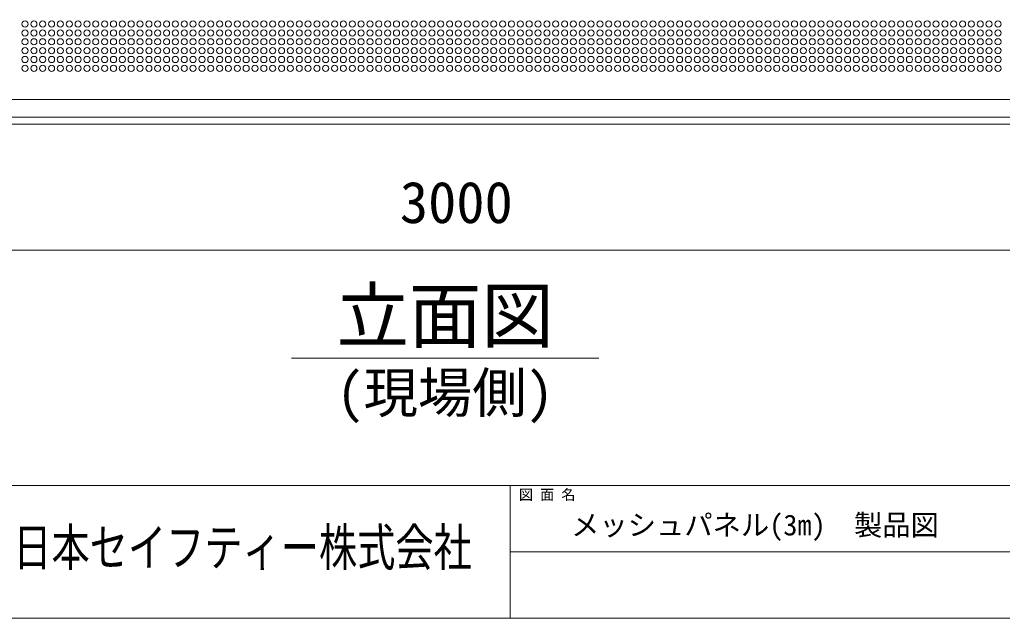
# Model space of a CAD drawing. Units: millimetres, scale not verified. Extents: x -2012 to 2012, y -1388 to 1388.
# Drawn here: x -222 to 889, y -1388 to -711 of the extents above; entities that cross this region are included whole.
import ezdxf
from ezdxf.enums import TextEntityAlignment as Align

# ---------------------------------------------------------------- set-up
doc = ezdxf.new("R2010")
doc.units = ezdxf.units.MM
doc.header["$LTSCALE"] = 8
for name, color, linetype, lineweight in [('0-1_(3m)ﾒッｼュﾊﾟﾈﾙ', 7, 'Continuous', 9), ('0-2_0', 7, 'Continuous', 9), ('1-3_ﾛｺﾞ', 4, 'Continuous', 5), ('1-4_図面枠', 7, 'Continuous', 9)]:
    doc.layers.add(name, color=color, linetype=linetype, lineweight=lineweight)
doc.styles.add('ＭＳ ゴシック', font='')
doc.styles.get('ＭＳ ゴシック').set_extended_font_data('MS Gothic')

msp = doc.modelspace()

# ---------------------------------------------------------------- linework, layer by layer
at = {"layer": '0-1_(3m)ﾒッｼュﾊﾟﾈﾙ'}
for p, q in [((-1240.873, -801.179), (1759.127, -801.179)), ((-1240.873, -821.179), (1759.127, -821.179)), ((-1240.873, -829.179), (1759.127, -829.179))]:
    msp.add_line(p, q, dxfattribs=at)
for centre in [(-215.873, -716.179), (-205.873, -716.179), (-195.873, -716.179), (-185.873, -716.179), (-175.873, -716.179), (-165.873, -716.179), (-155.873, -716.179), (-145.873, -716.179), (-135.873, -716.179), (-125.873, -716.179), (-115.873, -716.179), (-105.873, -716.179), (-95.873, -716.179), (-85.873, -716.179), (-75.873, -716.179), (-65.873, -716.179), (-55.873, -716.179), (-45.873, -716.179), (-35.873, -716.179), (-25.873, -716.179), (-15.873, -716.179), (-5.873, -716.179), (4.127, -716.179), (14.127, -716.179), (24.127, -716.179), (34.127, -716.179), (44.127, -716.179), (54.127, -716.179), (64.127, -716.179), (74.127, -716.179), (84.127, -716.179), (94.127, -716.179), (104.127, -716.179), (114.127, -716.179), (124.127, -716.179), (134.127, -716.179), (144.127, -716.179), (154.127, -716.179), (164.127, -716.179), (174.127, -716.179), (184.127, -716.179), (194.127, -716.179), (204.127, -716.179), (214.127, -716.179), (224.127, -716.179), (234.127, -716.179), (244.127, -716.179), (254.127, -716.179), (264.127, -716.179), (274.127, -716.179), (284.127, -716.179), (294.127, -716.179), (304.127, -716.179), (314.127, -716.179), (324.127, -716.179), (334.127, -716.179), (344.127, -716.179), (354.127, -716.179), (364.127, -716.179), (374.127, -716.179), (384.127, -716.179), (394.127, -716.179), (404.127, -716.179), (414.127, -716.179), (424.127, -716.179), (434.127, -716.179), (444.127, -716.179), (454.127, -716.179), (464.127, -716.179), (474.127, -716.179), (484.127, -716.179), (494.127, -716.179), (504.127, -716.179), (514.127, -716.179), (524.127, -716.179), (534.127, -716.179), (544.127, -716.179), (554.127, -716.179), (564.127, -716.179), (574.127, -716.179), (584.127, -716.179), (594.127, -716.179), (604.127, -716.179), (614.127, -716.179), (624.127, -716.179), (634.127, -716.179), (644.127, -716.179), (654.127, -716.179), (664.127, -716.179), (674.127, -716.179), (684.127, -716.179), (694.127, -716.179), (704.127, -716.179), (714.127, -716.179), (724.127, -716.179), (734.127, -716.179), (744.127, -716.179), (754.127, -716.179), (764.127, -716.179), (774.127, -716.179), (784.127, -716.179), (794.127, -716.179), (804.127, -716.179), (814.127, -716.179), (824.127, -716.179), (834.127, -716.179), (844.127, -716.179), (854.127, -716.179), (864.127, -716.179), (874.127, -716.179), (884.127, -716.179), (-215.873, -726.179), (-215.873, -736.179), (-205.873, -726.179), (-205.873, -736.179), (-195.873, -726.179), (-195.873, -736.179), (-185.873, -726.179), (-185.873, -736.179), (-175.873, -726.179), (-175.873, -736.179), (-165.873, -726.179), (-165.873, -736.179), (-155.873, -726.179), (-155.873, -736.179), (-145.873, -726.179), (-145.873, -736.179), (-135.873, -726.179), (-135.873, -736.179), (-125.873, -726.179), (-125.873, -736.179), (-115.873, -726.179), (-115.873, -736.179), (-105.873, -726.179), (-105.873, -736.179), (-95.873, -726.179), (-95.873, -736.179), (-85.873, -726.179), (-85.873, -736.179), (-75.873, -726.179), (-75.873, -736.179), (-65.873, -726.179), (-65.873, -736.179), (-55.873, -726.179), (-55.873, -736.179), (-45.873, -726.179), (-45.873, -736.179), (-35.873, -726.179), (-35.873, -736.179), (-25.873, -726.179), (-25.873, -736.179), (-15.873, -726.179), (-15.873, -736.179), (-5.873, -726.179), (-5.873, -736.179), (4.127, -726.179), (4.127, -736.179), (14.127, -726.179), (14.127, -736.179), (24.127, -726.179), (24.127, -736.179), (34.127, -726.179), (34.127, -736.179), (44.127, -726.179), (44.127, -736.179), (54.127, -726.179), (54.127, -736.179), (64.127, -726.179), (64.127, -736.179), (74.127, -726.179), (74.127, -736.179), (84.127, -726.179), (84.127, -736.179), (94.127, -726.179), (94.127, -736.179), (104.127, -726.179), (104.127, -736.179), (114.127, -726.179), (114.127, -736.179), (124.127, -726.179), (124.127, -736.179), (134.127, -726.179), (134.127, -736.179), (144.127, -726.179), (144.127, -736.179), (154.127, -726.179), (154.127, -736.179), (164.127, -726.179), (164.127, -736.179), (174.127, -726.179), (174.127, -736.179), (184.127, -726.179), (184.127, -736.179), (194.127, -726.179), (194.127, -736.179), (204.127, -726.179), (204.127, -736.179), (214.127, -726.179), (214.127, -736.179), (224.127, -726.179), (224.127, -736.179), (234.127, -726.179), (234.127, -736.179), (244.127, -726.179), (244.127, -736.179), (254.127, -726.179), (254.127, -736.179), (264.127, -726.179), (264.127, -736.179), (274.127, -726.179), (274.127, -736.179), (284.127, -726.179), (284.127, -736.179), (294.127, -726.179), (294.127, -736.179), (304.127, -726.179), (304.127, -736.179), (314.127, -726.179), (314.127, -736.179), (324.127, -726.179), (324.127, -736.179), (334.127, -726.179), (334.127, -736.179), (344.127, -726.179), (344.127, -736.179), (354.127, -726.179), (354.127, -736.179), (364.127, -726.179), (364.127, -736.179), (374.127, -726.179), (374.127, -736.179), (384.127, -726.179), (384.127, -736.179), (394.127, -726.179), (394.127, -736.179), (404.127, -726.179), (404.127, -736.179), (414.127, -726.179), (414.127, -736.179), (424.127, -726.179), (424.127, -736.179), (434.127, -726.179), (434.127, -736.179), (444.127, -726.179), (444.127, -736.179), (454.127, -726.179), (454.127, -736.179), (464.127, -726.179), (464.127, -736.179), (474.127, -726.179), (474.127, -736.179), (484.127, -726.179), (484.127, -736.179), (494.127, -726.179), (494.127, -736.179), (504.127, -726.179), (504.127, -736.179), (514.127, -726.179), (514.127, -736.179), (524.127, -726.179), (524.127, -736.179), (534.127, -726.179), (534.127, -736.179), (544.127, -726.179), (544.127, -736.179), (554.127, -726.179), (554.127, -736.179), (564.127, -726.179), (564.127, -736.179), (574.127, -726.179), (574.127, -736.179), (584.127, -726.179), (584.127, -736.179), (594.127, -726.179), (594.127, -736.179), (604.127, -726.179), (604.127, -736.179), (614.127, -726.179), (614.127, -736.179), (624.127, -726.179), (624.127, -736.179), (634.127, -726.179), (634.127, -736.179), (644.127, -726.179), (644.127, -736.179), (654.127, -726.179), (654.127, -736.179), (664.127, -726.179), (664.127, -736.179), (674.127, -726.179), (674.127, -736.179), (684.127, -726.179), (684.127, -736.179), (694.127, -726.179), (694.127, -736.179), (704.127, -726.179), (704.127, -736.179), (714.127, -726.179), (714.127, -736.179), (724.127, -726.179), (724.127, -736.179), (734.127, -726.179), (734.127, -736.179), (744.127, -726.179), (744.127, -736.179), (754.127, -726.179), (754.127, -736.179), (764.127, -726.179), (764.127, -736.179), (774.127, -726.179), (774.127, -736.179), (784.127, -726.179), (784.127, -736.179), (794.127, -726.179), (794.127, -736.179), (804.127, -726.179), (804.127, -736.179), (814.127, -726.179), (814.127, -736.179), (824.127, -726.179), (824.127, -736.179), (834.127, -726.179), (834.127, -736.179), (844.127, -726.179), (844.127, -736.179), (854.127, -726.179), (854.127, -736.179), (864.127, -726.179), (864.127, -736.179), (874.127, -726.179), (874.127, -736.179), (884.127, -726.179), (884.127, -736.179), (-215.873, -746.179), (-205.873, -746.179), (-195.873, -746.179), (-185.873, -746.179), (-175.873, -746.179), (-165.873, -746.179), (-155.873, -746.179), (-145.873, -746.179), (-135.873, -746.179), (-125.873, -746.179), (-115.873, -746.179), (-105.873, -746.179), (-95.873, -746.179), (-85.873, -746.179), (-75.873, -746.179), (-65.873, -746.179), (-55.873, -746.179), (-45.873, -746.179), (-35.873, -746.179), (-25.873, -746.179), (-15.873, -746.179), (-5.873, -746.179), (4.127, -746.179), (14.127, -746.179), (24.127, -746.179), (34.127, -746.179), (44.127, -746.179), (54.127, -746.179), (64.127, -746.179), (74.127, -746.179), (84.127, -746.179), (94.127, -746.179), (104.127, -746.179), (114.127, -746.179), (124.127, -746.179), (134.127, -746.179), (144.127, -746.179), (154.127, -746.179), (164.127, -746.179), (174.127, -746.179), (184.127, -746.179), (194.127, -746.179), (204.127, -746.179), (214.127, -746.179), (224.127, -746.179), (234.127, -746.179), (244.127, -746.179), (254.127, -746.179), (264.127, -746.179), (274.127, -746.179), (284.127, -746.179), (294.127, -746.179), (304.127, -746.179), (314.127, -746.179), (324.127, -746.179), (334.127, -746.179), (344.127, -746.179), (354.127, -746.179), (364.127, -746.179), (374.127, -746.179), (384.127, -746.179), (394.127, -746.179), (404.127, -746.179), (414.127, -746.179), (424.127, -746.179), (434.127, -746.179), (444.127, -746.179), (454.127, -746.179), (464.127, -746.179), (474.127, -746.179), (484.127, -746.179), (494.127, -746.179), (504.127, -746.179), (514.127, -746.179), (524.127, -746.179), (534.127, -746.179), (544.127, -746.179), (554.127, -746.179), (564.127, -746.179), (574.127, -746.179), (584.127, -746.179), (594.127, -746.179), (604.127, -746.179), (614.127, -746.179), (624.127, -746.179), (634.127, -746.179), (644.127, -746.179), (654.127, -746.179), (664.127, -746.179), (674.127, -746.179), (684.127, -746.179), (694.127, -746.179), (704.127, -746.179), (714.127, -746.179), (724.127, -746.179), (734.127, -746.179), (744.127, -746.179), (754.127, -746.179), (764.127, -746.179), (774.127, -746.179), (784.127, -746.179), (794.127, -746.179), (804.127, -746.179), (814.127, -746.179), (824.127, -746.179), (834.127, -746.179), (844.127, -746.179), (854.127, -746.179), (864.127, -746.179), (874.127, -746.179), (884.127, -746.179), (-215.873, -756.179), (-205.873, -756.179), (-195.873, -756.179), (-185.873, -756.179), (-175.873, -756.179), (-165.873, -756.179), (-155.873, -756.179), (-145.873, -756.179), (-135.873, -756.179), (-125.873, -756.179), (-115.873, -756.179), (-105.873, -756.179), (-95.873, -756.179), (-85.873, -756.179), (-75.873, -756.179), (-65.873, -756.179), (-55.873, -756.179), (-45.873, -756.179), (-35.873, -756.179), (-25.873, -756.179), (-15.873, -756.179), (-5.873, -756.179), (4.127, -756.179), (14.127, -756.179), (24.127, -756.179), (34.127, -756.179), (44.127, -756.179), (54.127, -756.179), (64.127, -756.179), (74.127, -756.179), (84.127, -756.179), (94.127, -756.179), (104.127, -756.179), (114.127, -756.179), (124.127, -756.179), (134.127, -756.179), (144.127, -756.179), (154.127, -756.179), (164.127, -756.179), (174.127, -756.179), (184.127, -756.179), (194.127, -756.179), (204.127, -756.179), (214.127, -756.179), (224.127, -756.179), (234.127, -756.179), (244.127, -756.179), (254.127, -756.179), (264.127, -756.179), (274.127, -756.179), (284.127, -756.179), (294.127, -756.179), (304.127, -756.179), (314.127, -756.179), (324.127, -756.179), (334.127, -756.179), (344.127, -756.179), (354.127, -756.179), (364.127, -756.179), (374.127, -756.179), (384.127, -756.179), (394.127, -756.179), (404.127, -756.179), (414.127, -756.179), (424.127, -756.179), (434.127, -756.179), (444.127, -756.179), (454.127, -756.179), (464.127, -756.179), (474.127, -756.179), (484.127, -756.179), (494.127, -756.179), (504.127, -756.179), (514.127, -756.179), (524.127, -756.179), (534.127, -756.179), (544.127, -756.179), (554.127, -756.179), (564.127, -756.179), (574.127, -756.179), (584.127, -756.179), (594.127, -756.179), (604.127, -756.179), (614.127, -756.179), (624.127, -756.179), (634.127, -756.179), (644.127, -756.179), (654.127, -756.179), (664.127, -756.179), (674.127, -756.179), (684.127, -756.179), (694.127, -756.179), (704.127, -756.179), (714.127, -756.179), (724.127, -756.179), (734.127, -756.179), (744.127, -756.179), (754.127, -756.179), (764.127, -756.179), (774.127, -756.179), (784.127, -756.179), (794.127, -756.179), (804.127, -756.179), (814.127, -756.179), (824.127, -756.179), (834.127, -756.179), (844.127, -756.179), (854.127, -756.179), (864.127, -756.179), (874.127, -756.179), (884.127, -756.179), (-215.873, -766.179), (-205.873, -766.179), (-195.873, -766.179), (-185.873, -766.179), (-175.873, -766.179), (-165.873, -766.179), (-155.873, -766.179), (-145.873, -766.179), (-135.873, -766.179), (-125.873, -766.179), (-115.873, -766.179), (-105.873, -766.179), (-95.873, -766.179), (-85.873, -766.179), (-75.873, -766.179), (-65.873, -766.179), (-55.873, -766.179), (-45.873, -766.179), (-35.873, -766.179), (-25.873, -766.179), (-15.873, -766.179), (-5.873, -766.179), (4.127, -766.179), (14.127, -766.179), (24.127, -766.179), (34.127, -766.179), (44.127, -766.179), (54.127, -766.179), (64.127, -766.179), (74.127, -766.179), (84.127, -766.179), (94.127, -766.179), (104.127, -766.179), (114.127, -766.179), (124.127, -766.179), (134.127, -766.179), (144.127, -766.179), (154.127, -766.179), (164.127, -766.179), (174.127, -766.179), (184.127, -766.179), (194.127, -766.179), (204.127, -766.179), (214.127, -766.179), (224.127, -766.179), (234.127, -766.179), (244.127, -766.179), (254.127, -766.179), (264.127, -766.179), (274.127, -766.179), (284.127, -766.179), (294.127, -766.179), (304.127, -766.179), (314.127, -766.179), (324.127, -766.179), (334.127, -766.179), (344.127, -766.179), (354.127, -766.179), (364.127, -766.179), (374.127, -766.179), (384.127, -766.179), (394.127, -766.179), (404.127, -766.179), (414.127, -766.179), (424.127, -766.179), (434.127, -766.179), (444.127, -766.179), (454.127, -766.179), (464.127, -766.179), (474.127, -766.179), (484.127, -766.179), (494.127, -766.179), (504.127, -766.179), (514.127, -766.179), (524.127, -766.179), (534.127, -766.179), (544.127, -766.179), (554.127, -766.179), (564.127, -766.179), (574.127, -766.179), (584.127, -766.179), (594.127, -766.179), (604.127, -766.179), (614.127, -766.179), (624.127, -766.179), (634.127, -766.179), (644.127, -766.179), (654.127, -766.179), (664.127, -766.179), (674.127, -766.179), (684.127, -766.179), (694.127, -766.179), (704.127, -766.179), (714.127, -766.179), (724.127, -766.179), (734.127, -766.179), (744.127, -766.179), (754.127, -766.179), (764.127, -766.179), (774.127, -766.179), (784.127, -766.179), (794.127, -766.179), (804.127, -766.179), (814.127, -766.179), (824.127, -766.179), (834.127, -766.179), (844.127, -766.179), (854.127, -766.179), (864.127, -766.179), (874.127, -766.179), (884.127, -766.179)]:
    msp.add_circle(centre, 3.5, dxfattribs=at)
at = {"layer": '0-2_0'}
for p, q in [((-1240.873, -971.651), (1759.127, -971.651)), ((1709.127, -971.651), (-1190.873, -971.651))]:
    msp.add_line(p, q, dxfattribs=at)
at = {"layer": '1-4_図面枠'}
for p, q in [((85.397, -1093.731), (432.858, -1093.731)), ((-2012.5, -1237.5), (2012.5, -1237.5)), ((332.5, -1237.5), (332.5, -1387.5)), ((332.5, -1312.5), (2012.5, -1312.5))]:
    msp.add_line(p, q, dxfattribs=at)
for points in [[(-2012.5, -1387.5), (2012.5, -1387.5), (2012.5, 1387.5), (-2012.5, 1387.5)], [(-2012.5, 1387.5), (-2012.5, -1237.5), (2012.5, -1237.5)]]:
    msp.add_lwpolyline(points, dxfattribs=at)

# ---------------------------------------------------------------- texts
at = {"layer": '0-2_0', "color": 2, "style": 'ＭＳ ゴシック'}
msp.add_text('3000', height=46.92, dxfattribs=at).set_placement((207.927, -955.051), align=Align.BOTTOM_LEFT)
at = {"layer": '1-3_ﾛｺﾞ', "color": 7, "style": 'ＭＳ ゴシック', "width": 0.75}
msp.add_text('日本セイフティー株式会社', height=42.23, dxfattribs=at).set_placement((-229.15, -1341.005), align=Align.BOTTOM_LEFT)
at = {"layer": '1-4_図面枠', "style": 'ＭＳ ゴシック'}
for s, height, p in [('立面図', 60.06, (136.247, -1093.476)), ('(現場側)', 45.04, (136.247, -1168.592)), ('図 面 名', 11.73, (342.5, -1257.1)), ('メッシュパネル(3m)\u3000製品図', 23.46, (401.562, -1300.842))]:
    msp.add_text(s, height=height, dxfattribs=at).set_placement(p, align=Align.BOTTOM_LEFT)

doc.saveas('drawing.dxf')
